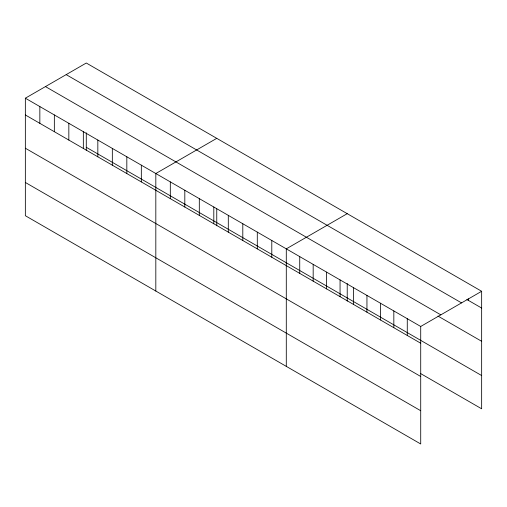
<?xml version="1.0" encoding="UTF-8"?>
<svg xmlns="http://www.w3.org/2000/svg" width="507" height="507" viewBox="0 0 507 507"><rect width="100%" height="100%" fill="white"/><g stroke="black" fill="none" stroke-linecap="round" stroke-linejoin="round"><path stroke-width="0.76" d="M25.35 98.2L420.715 326.464L420.715 443.98L25.35 215.716L25.35 98.2L86.285 63.02L481.65 291.284L481.65 408.8L420.487 373.488M216.755 138.348L155.82 173.527L155.82 291.043M347.225 213.675L286.29 248.855L286.29 366.371M420.715 326.464L481.65 291.284M466.865 299.51L481.65 308.047M66.176 74.63L461.541 302.894M45.459 86.589L440.824 314.853M437.959 316.07L481.65 341.293M86.285 147.29L481.65 375.548M25.35 114.962L420.715 343.226M25.35 148.215L420.715 376.473M25.35 182.469L420.715 410.733M468.208 298.762L468.208 300.283M407.273 318.7L407.273 335.463M393.831 310.943L393.831 327.706M380.389 303.18L380.389 319.942M366.948 295.423L366.948 312.179M353.499 287.659L353.499 304.422M347.225 283.476L347.225 301.107M340.058 279.896L340.058 296.658M326.616 272.139L326.616 288.901M313.174 264.375L313.174 281.138M299.732 256.618L299.732 273.374M271.796 240.483L271.796 257.245M257.296 232.117L257.296 248.88M242.802 223.745L242.802 240.508M228.302 215.374L228.302 232.136M216.755 208.909L216.755 225.78M213.808 207.008L213.808 223.771M199.308 198.636L199.308 215.399M184.814 190.264L184.814 207.027M170.314 181.899L170.314 198.662M141.326 165.155L141.326 181.918M126.826 156.79L126.826 173.552M112.332 148.418L112.332 165.181M97.832 140.052L97.832 156.815M86.285 132.821L86.285 150.452M83.338 131.681L83.338 148.443M68.838 123.309L68.838 140.071M54.344 114.943L54.344 131.706M39.844 106.571L39.844 123.334"/></g></svg>
